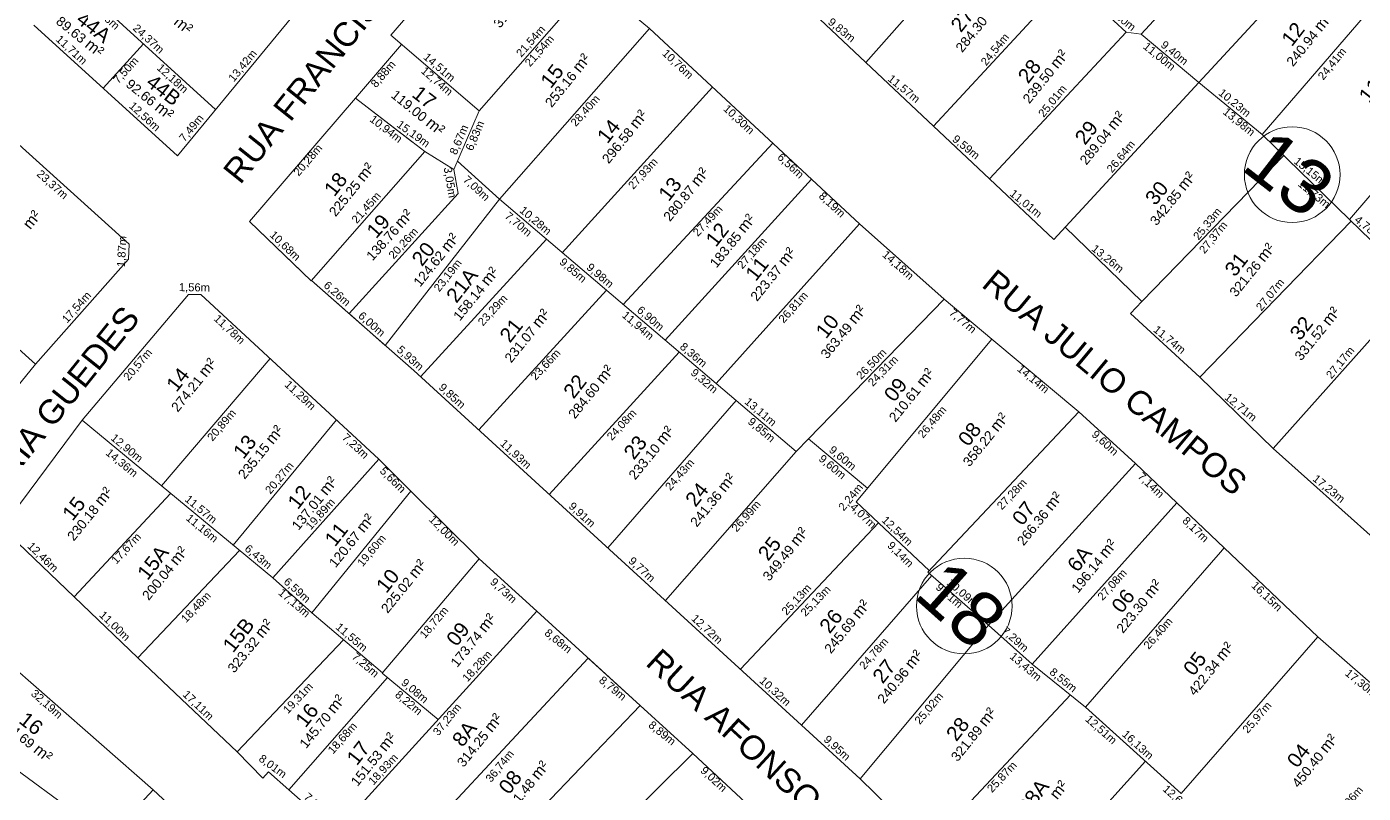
# Model space of a CAD drawing. Header units: metres. Extents: x 3808 to 8215, y 2374 to 6187.
# Drawn here: x 5847.8 to 6014.8, y 4194.6 to 4290.4 of the extents above; entities that cross this region are included whole.
import ezdxf

# ---------------------------------------------------------------- set-up
doc = ezdxf.new("R2010")
doc.units = ezdxf.units.M
doc.linetypes.add('CENTER', pattern=[2, 1.25, -0.25, 0.25, -0.25])
for name, color, linetype in [('0 - Cotas', 7, 'Continuous'), ('0 - Linhas Quadras', 7, 'Continuous'), ('0 - Nome Ruas', 7, 'CENTER'), ('0 - Numero de Lotes', 6, 'Continuous'), ('0 - Número de Quadra', 7, 'CENTER'), ('0 - Área Dos Lotes', 1, 'Continuous'), ('Fluxo', 170, 'Continuous')]:
    doc.layers.add(name, color=color, linetype=linetype)
doc.layers.add('0 - LINHAS DE QUADRA E LOTES', color=7, linetype='Continuous', lineweight=5)
doc.styles.add('Arial', font='arial.ttf')
doc.styles.add('pedro', font='arial.ttf', dxfattribs={"height": 3})
doc.dimstyles.new('Copy(2) of ISO-25', dxfattribs={"dimtxt": 1, "dimasz": 2.5, "dimexe": 1.25, "dimexo": 0.625, "dimgap": 0.2, "dimtad": 1, "dimtoh": 1, "dimlfac": 1, "dimzin": 1, "dimtxsty": 'Arial', "dimblk": 'NONE', "dimcen": 0, "dimse1": 1, "dimse2": 1, "dimsd1": 1, "dimsd2": 1, "dimclrt": 256, "dimaunit": 1, "dimadec": 3, "dimazin": 0, "dimtfac": 1, "dimtmove": 0, "dimatfit": 3, "dimldrblk": 'NONE', "dimfxl": 1, "dimtolj": 1, "dimtzin": 0, "dimarcsym": 0})

# ---------------------------------------------------------------- blocks, each defined once
blk = doc.blocks.new('*D11577')
at = {"layer": 'Defpoints', "color": 0, "transparency": 16777216}
for p in [(5883.42, 4258.67, 0), (5888.12, 4254.53, 0), (5888.12, 4254.53)]:
    blk.add_point(p, dxfattribs=at)
at = {"layer": '0 - Cotas', "lineweight": 5, "transparency": 16777216, "insert": (5886.58, 4256.95), "char_height": 1, "attachment_point": 5, "rotation": 318.6565, "style": 'Arial'}
blk.add_mtext('\\A1;6,26m', dxfattribs=at)
blk = doc.blocks.new('_None')
blk = doc.blocks.new('*D11578')
at = {"layer": 'Defpoints', "color": 0, "transparency": 16777216}
for p in [(5888.12, 4254.53, 0), (5892.62, 4250.56), (5892.63, 4250.57, 0)]:
    blk.add_point(p, dxfattribs=at)
at = {"layer": '0 - Cotas', "lineweight": 5, "transparency": 16777216, "insert": (5890.9, 4253.14), "char_height": 1, "attachment_point": 5, "rotation": 318.6565, "style": 'Arial'}
blk.add_mtext('\\A1;6,00m', dxfattribs=at)
blk = doc.blocks.new('*D11579')
at = {"layer": 'Defpoints', "color": 0, "transparency": 16777216}
for p in [(5892.63, 4250.57, 0), (5897.06, 4246.64, 0), (5897.07, 4246.64)]:
    blk.add_point(p, dxfattribs=at)
at = {"layer": '0 - Cotas', "lineweight": 5, "transparency": 16777216, "insert": (5895.72, 4248.91), "char_height": 1, "attachment_point": 5, "rotation": 318.4409, "style": 'Arial'}
blk.add_mtext('\\A1;5,93m', dxfattribs=at)
blk = doc.blocks.new('*D11580')
at = {"layer": 'Defpoints', "color": 0, "transparency": 16777216}
for p in [(5906.91, 4268.81, 0), (5892.62, 4250.56, 0), (5893.92, 4249.54)]:
    blk.add_point(p, dxfattribs=at)
at = {"layer": '0 - Cotas', "lineweight": 5, "transparency": 16777216, "insert": (5900.51, 4259.25), "char_height": 1, "attachment_point": 5, "rotation": 51.9394, "style": 'Arial'}
blk.add_mtext('\\A1;23,19m', dxfattribs=at)
blk = doc.blocks.new('*D11581')
at = {"layer": 'Defpoints', "color": 0, "transparency": 16777216}
for p in [(5901.74, 4269.54, 0), (5901.74, 4269.54), (5888.12, 4254.53, 0)]:
    blk.add_point(p, dxfattribs=at)
at = {"layer": '0 - Cotas', "lineweight": 5, "transparency": 16777216, "insert": (5894.96, 4263.26), "char_height": 1, "attachment_point": 5, "rotation": 47.7904, "style": 'Arial'}
blk.add_mtext('\\A1;20,26m', dxfattribs=at)
blk = doc.blocks.new('*D11582')
at = {"layer": 'Defpoints', "color": 0, "transparency": 16777216}
for p in [(5901.23, 4272.54, 0), (5900.13, 4269.27), (5901.74, 4269.54, 0)]:
    blk.add_point(p, dxfattribs=at)
at = {"layer": '0 - Cotas', "lineweight": 5, "transparency": 16777216, "insert": (5900.66, 4270.9), "char_height": 1, "attachment_point": 5, "rotation": 279.657, "style": 'Arial'}
blk.add_mtext('\\A1;3,05m', dxfattribs=at)
blk = doc.blocks.new('*D11583')
at = {"layer": 'Defpoints', "color": 0, "transparency": 16777216}
for p in [(5888.9, 4281.42, 0), (5901.08, 4272.34), (5901.23, 4272.54, 0)]:
    blk.add_point(p, dxfattribs=at)
at = {"layer": '0 - Cotas', "lineweight": 5, "transparency": 16777216, "insert": (5896.11, 4276.91), "char_height": 1, "attachment_point": 5, "rotation": 324.2153, "style": 'Arial'}
blk.add_mtext('\\A1;15,19m', dxfattribs=at)
blk = doc.blocks.new('*D11584')
at = {"layer": 'Defpoints', "color": 0, "transparency": 16777216}
for p in [(5901.67, 4273.59, 0), (5905.7, 4267.48), (5906.91, 4268.81, 0)]:
    blk.add_point(p, dxfattribs=at)
at = {"layer": '0 - Cotas', "lineweight": 5, "transparency": 16777216, "insert": (5903.99, 4270.12), "char_height": 1, "attachment_point": 5, "rotation": 317.6474, "style": 'Arial'}
blk.add_mtext('\\A1;7,09m', dxfattribs=at)
blk = doc.blocks.new('*D11585')
at = {"layer": 'Defpoints', "color": 0, "transparency": 16777216}
for p in [(5904.35, 4279.87, 0), (5901.67, 4273.59, 0), (5903.18, 4272.95)]:
    blk.add_point(p, dxfattribs=at)
at = {"layer": '0 - Cotas', "lineweight": 5, "transparency": 16777216, "insert": (5903.92, 4276.72), "char_height": 1, "attachment_point": 5, "rotation": 66.8947, "style": 'Arial'}
blk.add_mtext('\\A1;6,83m', dxfattribs=at)

msp = doc.modelspace()

# ---------------------------------------------------------------- hatches: boundary and pattern name
at = {"layer": 'Fluxo', "lineweight": 5}
h = msp.add_hatch(dxfattribs=at)
h.set_pattern_fill('ANSI32', color=256, scale=0.15)
h.set_pattern_definition([(45, (-581.274, 256.0805), (-1.01027881, 1.01027881), []), (45, (-580.6005, 256.0805), (-1.01027881, 1.01027881), [])])
edge = h.paths.add_edge_path()
edge.add_arc((6409.322, 3934.822), 605.94, 215.558436, 220.888153)
edge.add_arc((6409.322, 3934.822), 601.94, 215.558436, 220.888153)
edge.add_line((5951.237, 3538.183), (5954.261, 3540.801))
edge.add_arc((10925.118, 7550.386), 6385.997, 217.3930198, 218.3872368)
edge.add_arc((10925.118, 7550.386), 6389.997, 217.3930198, 218.3872368)
edge.add_arc((8022.058, 5423.597), 2788.956, 216.17081, 218.897105)
edge.add_arc((8022.058, 5423.597), 2792.956, 216.17081, 218.897105)
edge.add_arc((6561.25, 4446.689), 1035.746, 216.369866, 220.234553)
edge.add_arc((6561.25, 4446.689), 1039.746, 216.369866, 220.234553)
edge.add_line((5727.223, 3832.546), (5655.544, 3923.802))
edge.add_line((5724.078, 3830.075), (5652.399, 3921.332))
edge.add_line((5655.674, 3923.617), (5438.849, 4274.969))
edge.add_line((5652.27, 3921.517), (5435.445, 4272.868))

# ---------------------------------------------------------------- linework, layer by layer
at = {"layer": '0 - Cotas', "lineweight": 5}
for p, q in [((5888.903, 4281.424, 0), (5896.047, 4275.951, 0)), ((5875.693, 4266.035, 0), (5882.181, 4259.797, 0))]:
    msp.add_line(p, q, dxfattribs=at)
at = {"layer": '0 - LINHAS DE QUADRA E LOTES', "lineweight": 5}
for p, q in [((5897.591, 4274.769, 0), (5901.227, 4272.541, 0)), ((5901.227, 4272.541, 0), (5901.738, 4269.539, 0)), ((5906.914, 4268.812, 0), (5901.674, 4273.589, 0)), ((5888.123, 4254.529, 0), (5901.738, 4269.539, 0)), ((5892.621, 4250.557, 0), (5906.914, 4268.812, 0)), ((5883.422, 4258.665, 0), (5887.547, 4255.027, 0)), ((5888.123, 4254.529, 0), (5892.621, 4250.557, 0))]:
    msp.add_line(p, q, dxfattribs=at)
at = {"layer": '0 - Linhas Quadras', "linetype": 'Continuous', "lineweight": 5}
for p, q in [((6004.161, 4307.896, 0), (5987.101, 4289.437, 0)), ((5907.367, 4305.661, 0), (5893.341, 4289.322, 0)), ((5952.694, 4285.888, 0), (5968.129, 4303.33, 0)), ((6011.037, 4301.542, 0), (5994.285, 4283.381, 0)), ((5866.684, 4274.218, 0), (5886.028, 4297.732, 0)), ((5853.441, 4296.424, 0), (5871.445, 4280.005, 0)), ((5904.353, 4279.869, 0), (5918.576, 4296.04, 0)), ((5925.67, 4290.138, 0), (5918.578, 4296.038, 0)), ((5961.142, 4277.932, 0), (5977.855, 4295.971, 0)), ((6018.156, 4295.405, 0), (6002.21, 4276.907, 0)), ((5945.518, 4292.645, 0), (5952.694, 4285.888, 0)), ((5982.141, 4292.531, 0), (5985.226, 4289.679, 0)), ((5848.737, 4290.551, 0), (5866.684, 4274.218, 0)), ((5893.341, 4289.322, 0), (5904.353, 4279.869, 0)), ((5906.914, 4268.812, 0), (5925.67, 4290.138, 0)), ((5925.67, 4290.138, 0), (5951.886, 4265.754, 0)), ((5968.14, 4271.343, 0), (5985.226, 4289.679, 0)), ((5985.226, 4289.679, 0), (5987.101, 4289.437, 0)), ((5987.101, 4289.437, 0), (5994.285, 4283.381, 0)), ((5862.443, 4288.215, 0), (5857.397, 4282.67, 0)), ((5888.903, 4281.424, 0), (5894.689, 4288.165, 0)), ((5952.694, 4285.888, 0), (5961.142, 4277.932, 0)), ((6029.659, 4285.488, 0), (6013.116, 4266.298, 0)), ((5933.549, 4282.809, 0), (5914.764, 4262.136, 0)), ((5976.18, 4263.772, 0), (5994.285, 4283.381, 0)), ((5994.285, 4283.381, 0), (6002.21, 4276.907, 0)), ((5888.903, 4281.424, 0), (5875.693, 4266.035, 0)), ((5897.591, 4274.769, 0), (5888.903, 4281.424, 0)), ((5904.353, 4279.869, 0), (5901.227, 4272.541, 0)), ((5843.277, 4278.836, 0), (5860.654, 4263.206, 0)), ((5961.142, 4277.932, 0), (5968.14, 4271.343, 0)), ((5922.368, 4255.669, 0), (5941.089, 4275.797, 0)), ((6002.21, 4276.907, 0), (6013.116, 4266.298, 0)), ((5883.393, 4258.632, 0), (5897.591, 4274.769, 0)), ((5987.17, 4256.055, 0), (6004.905, 4274.285, 0)), ((5945.891, 4271.33, 0), (5927.624, 4251.199, 0)), ((5968.14, 4271.343, 0), (5976.18, 4263.772, 0)), ((5906.914, 4268.812, 0), (5933.994, 4245.781, 0)), ((5875.693, 4266.035, 0), (5883.393, 4258.632, 0)), ((5933.994, 4245.781, 0), (5951.886, 4265.754, 0)), ((5951.886, 4265.754, 0), (5962.473, 4256.316, 0)), ((5994.422, 4246.567, 0), (6013.345, 4266.075, 0)), ((6013.116, 4266.298, 0), (6031.864, 4248.111, 0)), ((5830.573, 4264.711, 0), (5848.936, 4248.194, 0)), ((5912.78, 4263.824, 0), (5897.061, 4246.635, 0)), ((5977.596, 4265.305, 0), (5987.17, 4256.055, 0)), ((5860.654, 4263.206, 0), (5860.561, 4261.335, 0)), ((5848.936, 4248.194, 0), (5860.561, 4261.335, 0)), ((5888.682, 4254.037, 0), (5883.422, 4258.665, 0)), ((5904.327, 4239.991, 0), (5920.285, 4257.441, 0)), ((6003.583, 4237.681, 0), (6021.695, 4257.975, 0)), ((5854.759, 4241.209, 0), (5868.034, 4256.918, 0)), ((5868.034, 4256.918, 0), (5869.59, 4256.896, 0)), ((5869.59, 4256.896, 0), (5891.839, 4236.326, 0)), ((5962.473, 4256.316, 0), (5945.529, 4238.882, 0)), ((5968.439, 4251.334, 0), (5962.473, 4256.316, 0)), ((5987.17, 4256.055, 0), (5985.782, 4254.553, 0)), ((5888.682, 4254.037, 0), (5896.203, 4247.42, 0)), ((5985.782, 4254.553, 0), (5994.422, 4246.567, 0)), ((5968.439, 4251.334, 0), (5951.465, 4231.007, 0)), ((5979.293, 4242.271, 0), (5968.439, 4251.334, 0)), ((5878.24, 4248.899, 0), (5864.696, 4232.99, 0)), ((5929.377, 4249.708, 0), (5913.13, 4231.941, 0)), ((5836.431, 4232.887, 0), (5848.936, 4248.194, 0)), ((5896.203, 4247.42, 0), (5951.995, 4196.401, 0)), ((5944.002, 4237.311, 0), (5933.994, 4245.781, 0)), ((5994.422, 4246.567, 0), (6003.583, 4237.681, 0)), ((5920.44, 4225.257, 0), (5936.484, 4243.674, 0)), ((5979.293, 4242.271, 0), (5960.426, 4222.234, 0)), ((5986.4, 4235.812, 0), (5979.293, 4242.271, 0)), ((5854.759, 4241.209, 0), (5844.767, 4227.76, 0)), ((5878.57, 4221.516, 0), (5854.759, 4241.209, 0)), ((5886.532, 4241.233, 0), (5873.614, 4225.614, 0)), ((5945.529, 4238.882, 0), (5944.002, 4237.311, 0)), ((5945.529, 4238.882, 0), (5952.901, 4232.726, 0)), ((5927.648, 4218.666, 0), (5944.002, 4237.311, 0)), ((6003.583, 4237.681, 0), (6016.452, 4226.195, 0)), ((5891.839, 4236.326, 0), (5878.57, 4221.516, 0)), ((5895.854, 4232.344, 0), (5891.839, 4236.326, 0)), ((5986.4, 4235.812, 0), (5968.032, 4215.601, 0)), ((5991.569, 4230.891, 0), (5986.4, 4235.812, 0)), ((5895.854, 4232.344, 0), (5883.48, 4217.127, 0)), ((5904.376, 4223.891, 0), (5895.854, 4232.344, 0)), ((5853.766, 4219.142, 0), (5865.823, 4232.058, 0)), ((5951.465, 4231.007, 0), (5960.593, 4222.412, 0)), ((5991.569, 4230.891, 0), (5973.475, 4210.748, 0)), ((5997.486, 4225.258, 0), (5991.569, 4230.891, 0)), ((5844.767, 4227.76, 0), (5853.766, 4219.142, 0)), ((5937.033, 4210.083, 0), (5954.259, 4228.377, 0)), ((5861.712, 4211.532, 0), (5874.421, 4224.947, 0)), ((5904.376, 4223.891, 0), (5892.257, 4209.618, 0)), ((5911.566, 4217.342, 0), (5904.376, 4223.891, 0)), ((5997.03, 4224.736, 0), (5980.123, 4205.374, 0)), ((5997.03, 4224.736, 0), (5997.486, 4225.258, 0)), ((5997.486, 4225.258, 0), (6009.18, 4214.126, 0)), ((5960.426, 4222.234, 0), (5968.032, 4215.601, 0)), ((5878.57, 4221.516, 0), (5883.48, 4217.127, 0)), ((5944.652, 4203.116, 0), (5960.937, 4221.789, 0)), ((5853.766, 4219.142, 0), (5861.712, 4211.532, 0)), ((5883.48, 4217.127, 0), (5892.285, 4209.651, 0)), ((5911.566, 4217.342, 0), (5886.454, 4189.776, 0)), ((5924.502, 4205.558, 0), (5911.566, 4217.342, 0)), ((5839.379, 4216.288, 0), (5863.639, 4195.035, 0)), ((5951.995, 4196.401, 0), (5968.032, 4215.601, 0)), ((5968.032, 4215.601, 0), (5973.475, 4210.748, 0)), ((5874.133, 4199.764, 0), (5887.416, 4213.785, 0)), ((6009.18, 4214.126, 0), (5992.098, 4194.565, 0)), ((6022.22, 4202.738, 0), (6009.18, 4214.126, 0)), ((5861.712, 4211.532, 0), (5874.133, 4199.764, 0)), ((5917.996, 4211.484, 0), (5892.886, 4184.54, 0)), ((5924.502, 4205.558, 0), (5917.996, 4211.484, 0)), ((5973.475, 4210.748, 0), (5980.123, 4205.374, 0)), ((5892.925, 4209.066, 0), (5880.592, 4195.031, 0)), ((5892.257, 4209.618, 0), (5899.254, 4203.826, 0)), ((5832.255, 4208.06, 0), (5858.094, 4189.082, 0)), ((5924.502, 4205.558, 0), (5899.318, 4179.303, 0)), ((5931.083, 4199.562, 0), (5924.502, 4205.558, 0)), ((5960.563, 4188.014, 0), (5978.25, 4206.889, 0)), ((5980.123, 4205.374, 0), (5992.098, 4194.565, 0)), ((5877.355, 4196.472, 0), (5874.133, 4199.764, 0)), ((5903.762, 4172.615, 0), (5931.083, 4199.562, 0)), ((5931.083, 4199.562, 0), (5937.682, 4193.406, 0)), ((5878.051, 4197.264, 0), (5877.355, 4196.472, 0)), ((5880.592, 4195.031, 0), (5878.051, 4197.264, 0)), ((5969.853, 4178.92, 0), (5987.621, 4198.606, 0)), ((5961.312, 4187.28, 0), (5951.995, 4196.401, 0)), ((5863.639, 4195.035, 0), (5852.548, 4183.13, 0)), ((5863.639, 4195.035, 0), (5868.939, 4190.097, 0)), ((5880.592, 4195.031, 0), (5886.506, 4189.833, 0))]:
    msp.add_line(p, q, dxfattribs=at)
at = {"layer": '0 - Número de Quadra', "linetype": 'ByBlock', "lineweight": 5}
for centre in [(6005.971, 4271.885, 0), (5964.994, 4217.989, 0)]:
    msp.add_circle(centre, 5.979, dxfattribs=at)

# ---------------------------------------------------------------- texts
at = {"layer": '0 - Cotas', "lineweight": 5, "style": 'Arial'}
for s, rotation, p in [('12,18m', 317.63623, (5855.452, 4293.04, 0)), ('5,80m', 320.93117, (5982.909, 4292.197, 0)), ('24,37m', 317.63623, (5861.009, 4290.063, 0)), ('9,83m', 320.93117, (5947.863, 4290.79, 0)), ('11,71m', 317.69538, (5851.39, 4288.677, 0)), ('21,54m', 48.66825, (5909.642, 4286.487, 0)), ('21,54m', 48.66013, (5910.731, 4285.286, 0)), ('24,54m', 50.93117, (5967.735, 4285.414, 0)), ('13,42m', 50.55635, (5873.711, 4283.389, 0)), ('10,76m', 317.07394, (5927.159, 4286.933, 0)), ('11,00m', 320.93117, (5987.251, 4287.74, 0)), ('9,40m', 320.93117, (5989.45, 4287.933, 0)), ('24,41m', 50.93117, (6009.855, 4283.623, 0)), ('7,50m', 47.69538, (5859.278, 4283.169, 0)), ('12,18m', 317.63623, (5864.015, 4285.113, 0)), ('8,88m', 49.35773, (5891.483, 4282.662, 0)), ('14,51m', 319.35773, (5897.316, 4286.436, 0)), ('12,74m', 319.35773, (5897.017, 4284.704, 0)), ('11,57m', 320.93117, (5955.337, 4283.708, 0)), ('25,01m', 50.93117, (5974.92, 4278.973, 0)), ('10,23m', 320.93117, (5996.666, 4281.942, 0)), ('12,56m', 317.69538, (5860.537, 4280.353, 0)), ('28,40m', 48.66825, (5916.455, 4277.808, 0)), ('10,30m', 317.07394, (5934.787, 4280.009, 0)), ('7,49m', 50.55635, (5867.554, 4275.905, 0)), ('10,94m', 322.54441, (5890.6, 4278.63, 0)), ('13,98m', 320.93117, (5997.215, 4279.568, 0)), ('8,67m', 66.89469, (5901.53, 4274.27, 0)), ('20,28m', 49.35773, (5881.826, 4271.619, 0)), ('9,59m', 320.93117, (5963.398, 4276.161, 0)), ('26,64m', 50.93117, (5983.469, 4272.039, 0)), ('6,56m', 317.07394, (5941.548, 4273.956, 0)), ('15,15m', 320.93117, (6006.082, 4273.401, 0)), ('23,37m', 318.03112, (5848.992, 4271.846, 0)), ('27,93m', 47.73858, (5923.633, 4269.972, 0)), ('11,73m', 320.93117, (6006.601, 4270.566, 0)), ('21,45m', 48.65646, (5889.084, 4265.694, 0)), ('8,19m', 317.07394, (5946.721, 4269.094, 0)), ('11,01m', 320.93117, (5970.579, 4269.356, 0)), ('7,70m', 319.6192, (5907.485, 4266.578, 0)), ('10,28m', 319.6192, (5909.332, 4267.281, 0)), ('27,49m', 47.07394, (5931.706, 4264.084, 0)), ('25,33m', 50.93117, (5994.275, 4263.632, 0)), ('27,37m', 50.93117, (5995.014, 4261.928, 0)), ('4,78m', 320.93117, (6013.66, 4266.092, 0)), ('1,87m', 87.13795, (5860.11, 4260.321, 0)), ('10,68m', 316.12286, (5878.118, 4264.258, 0)), ('27,18m', 47.77864, (5937.259, 4260.027, 0)), ('14,18m', 318.28248, (5954.653, 4261.763, 0)), ('13,26m', 320.93117, (5980.802, 4262.478, 0)), ('9,85m', 319.6192, (5914.316, 4260.827, 0)), ('9,98m', 319.6192, (5917.696, 4260.168, 0)), ('1,56m', 359.19648, (5866.845, 4257.334, 0)), ('27,07m', 50.93117, (6002.12, 4254.783, 0)), ('17,54m', 48.50458, (5852.885, 4253.261, 0)), ('23,29m', 47.5586, (5904.846, 4252.911, 0)), ('26,81m', 48.14621, (5942.427, 4253.257, 0)), ('11,78m', 317.24578, (5871.131, 4253.782, 0)), ('11,94m', 319.6192, (5922.134, 4254.178, 0)), ('6,90m', 319.6192, (5923.999, 4254.807, 0)), ('7,77m', 320.13744, (5963.005, 4254.47, 0)), ('11,74m', 320.93117, (5988.521, 4252.358, 0)), ('8,36m', 319.6192, (5929.361, 4250.247, 0)), ('20,57m', 49.79969, (5860.572, 4246.055, 0)), ('23,66m', 47.01898, (5911.44, 4246.121, 0)), ('26,50m', 45.81615, (5952.108, 4246.224, 0)), ('24,31m', 45.81615, (5953.567, 4245.353, 0)), ('27,17m', 50.93117, (6010.876, 4246.29, 0)), ('9,32m', 319.66725, (5930.715, 4246.992, 0)), ('14,14m', 320.13744, (5971.515, 4247.472, 0)), ('11,29m', 317.24578, (5879.978, 4245.542, 0)), ('9,85m', 317.5586, (5899.239, 4245.185, 0)), ('13,11m', 319.75655, (5937.455, 4243.376, 0)), ('12,71m', 320.93117, (5997.422, 4243.922, 0)), ('20,89m', 49.59358, (5871.049, 4238.506, 0)), ('24,08m', 47.5586, (5920.957, 4238.594, 0)), ('26,48m', 50.13744, (5959.853, 4238.888, 0)), ('9,85m', 319.75655, (5937.862, 4240.879, 0)), ('12,90m', 320.40768, (5858.25, 4238.84, 0)), ('7,23m', 317.24578, (5887.166, 4238.937, 0)), ('9,60m', 317.73332, (5980.824, 4239.304, 0)), ('14,36m', 320.40768, (5857.618, 4236.983, 0)), ('11,93m', 317.5586, (5906.902, 4238.179, 0)), ('9,60m', 320.13744, (5947.993, 4237.345, 0)), ('20,27m', 50.40768, (5878.296, 4231.902, 0)), ('24,43m', 48.93909, (5928.264, 4232.339, 0)), ('9,60m', 320.13744, (5946.715, 4236.24, 0)), ('5,66m', 315.23606, (5891.871, 4234.775, 0)), ('7,14m', 316.41005, (5986.577, 4234.078, 0)), ('17,23m', 320.93117, (6008.437, 4233.736, 0)), ('2,24m', 50.13744, (5949.93, 4229.792, 0)), ('27,28m', 46.72144, (5969.683, 4229.937, 0)), ('11,57m', 320.40768, (5867.503, 4231.187, 0)), ('19,89m', 48.14179, (5883.331, 4227.429, 0)), ('9,91m', 317.5586, (5915.472, 4230.342, 0)), ('26,99m', 48.50661, (5936.553, 4227.153, 0)), ('4,07m', 316.72144, (5950.626, 4230.235, 0)), ('11,16m', 320.40768, (5867.649, 4228.825, 0)), ('12,00m', 315.23606, (5898.007, 4228.711, 0)), ('12,54m', 316.72144, (5954.585, 4228.619, 0)), ('8,17m', 316.41005, (5992.155, 4228.544, 0)), ('12,46m', 316.23706, (5847.838, 4225.373, 0)), ('17,67m', 46.97222, (5859.037, 4223.149, 0)), ('6,43m', 320.40768, (5874.976, 4225.007, 0)), ('19,60m', 50.1698, (5889.809, 4222.83, 0)), ('9,14m', 315.35264, (5955.297, 4225.462, 0)), ('9,77m', 317.5586, (5922.948, 4223.505, 0)), ('27,08m', 48.06711, (5982.273, 4218.6, 0)), ('6,59m', 318.21203, (5879.858, 4220.901, 0)), ('9,73m', 317.66699, (5905.658, 4220.882, 0)), ('25,13m', 47.03169, (5942.794, 4216.767, 0)), ('9,41m', 318.90745, (5961.336, 4220.204, 0)), ('10,09m', 318.90745, (5962.712, 4220.771, 0)), ('16,15m', 316.41005, (6000.782, 4220.448, 0)), ('18,48m', 46.54745, (5867.737, 4215.825, 0)), ('17,13m', 319.34003, (5879.189, 4219.52, 0)), ('25,13m', 46.17941, (5945.159, 4216.61, 0)), ('11,00m', 316.23706, (5856.823, 4216.768, 0)), ('18,72m', 49.66567, (5897.596, 4213.858, 0)), ('11,55m', 319.45337, (5886.349, 4215.228, 0)), ('12,72m', 317.5586, (5930.805, 4216.32, 0)), ('7,29m', 318.28157, (5969.579, 4214.757, 0)), ('26,40m', 48.87103, (5988.039, 4212.501, 0)), ('8,68m', 320.93117, (5912.45, 4214.467, 0)), ('24,78m', 48.90745, (5952.524, 4209.984, 0)), ('7,25m', 319.41271, (5888.373, 4211.519, 0)), ('18,28m', 47.66699, (5902.91, 4208.434, 0)), ('13,43m', 319.54673, (5970.582, 4211.551, 0)), ('9,08m', 320.10784, (5894.535, 4208.264, 0)), ('8,79m', 320.93117, (5919.253, 4208.555, 0)), ('10,32m', 317.5586, (5939.313, 4208.54, 0)), ('8,55m', 321.04952, (5975.554, 4209.582, 0)), ('17,30m', 320.93117, (6012.48, 4209.438, 0)), ('32,19m', 318.77954, (5848.278, 4206.921, 0)), ('17,11m', 316.54745, (5867.247, 4206.839, 0)), ('19,31m', 46.54745, (5880.477, 4204.473, 0)), ('8,22m', 320.3778, (5893.766, 4206.758, 0)), ('25,02m', 50.13191, (5959.444, 4203.118, 0)), ('37,23m', 50.93117, (5899.275, 4201.703, 0)), ('25,97m', 48.87103, (6000.407, 4201.999, 0)), ('12,51m', 318.53025, (5980.027, 4203.733, 0)), ('18,68m', 48.69273, (5886.111, 4199.424, 0)), ('8,89m', 320.93117, (5925.431, 4202.956, 0)), ('16,13m', 317.92964, (5984.626, 4201.848, 0)), ('9,95m', 317.5586, (5947.336, 4201.203, 0)), ('8,01m', 323.76184, (5876.735, 4198.724, 0)), ('18,93m', 47.66699, (5891.17, 4195.546, 0)), ('36,74m', 50.93117, (5905.854, 4195.876, 0)), ('9,02m', 316.98872, (5931.939, 4197.324, 0)), ('25,87m', 46.86055, (5968.457, 4194.61, 0)), ('12,69m', 318.26313, (5989.704, 4194.999, 0)), ('7,87m', 318.12862, (5882.379, 4194.017, 0)), ('26,06m', 48.87103, (6011.832, 4191.45, 0))]:
    msp.add_text(s, height=1, rotation=rotation, dxfattribs=at).set_placement(p)
at = {"layer": '0 - Nome Ruas', "linetype": 'Continuous', "lineweight": 5, "style": 'pedro'}
for s, rotation, p in [('RUA FRANCISCA MARIA GUEDES', 51.28455, (5874.51, 4270.537, 0)), ('RUA MINISTRO CESAR CALS', 319.36329, (6009.482, 4313.331, 0)), ('RUA JULIO CAMPOS', 320.24392, (5967.014, 4257.969, 0)), ('RUA FRANCISCA MARIA GUEDES', 51.28455, (5819.896, 4201.21, 0)), ('RUA AFONSO BONILHA', 317.41907, (5925.03, 4210.705, 0))]:
    msp.add_text(s, height=3, rotation=rotation, dxfattribs=at).set_placement(p)
at = {"layer": '0 - Numero de Lotes', "lineweight": 5, "style": 'Arial'}
for s, rotation, p in [('27', 51.92725, (5964.573, 4289.541, -540.279)), ('44A', 321.92725, (5853.88, 4290.998, -540.279)), ('12', 51.92725, (6005.914, 4287.783, -540.279)), ('15', 51.92725, (5913.321, 4282.538, -540.279)), ('28', 51.92725, (5972.965, 4283.149, -540.279)), ('44B', 321.92725, (5862.612, 4283.143, -540.279)), ('17', 321.92725, (5895.844, 4281.711, -540.279)), ('11', 51.92725, (6015.578, 4280.723, -540.279)), ('14', 51.92725, (5920.393, 4275.639, -540.279)), ('29', 51.92725, (5980.086, 4275.478, -540.279)), ('18', 51.92725, (5886.271, 4269.025, -540.279)), ('13', 51.92725, (5928.058, 4268.43, -540.279)), ('30', 51.92725, (5988.876, 4267.923, -540.279)), ('19', 48.62787, (5891.502, 4263.799, -540.279)), ('12', 51.92725, (5933.954, 4262.734, -540.279)), ('20', 51.92725, (5897.231, 4260.308, -540.279)), ('11', 51.92725, (5938.934, 4258.448, -540.279)), ('31', 51.92725, (5998.813, 4259.011, -540.279)), ('21A', 51.92725, (5901.536, 4255.725, -540.279)), ('10', 51.92725, (5947.718, 4251.268, -540.279)), ('32', 51.92725, (6006.951, 4251.04, -540.279)), ('21', 51.92725, (5908.216, 4250.768, -540.279)), ('14', 51.92725, (5866.555, 4244.615, -540.279)), ('22', 51.92725, (5916.179, 4243.771, -540.279)), ('09', 51.92725, (5956.24, 4243.361, -540.279)), ('08', 51.92725, (5965.493, 4237.804, -540.279)), ('13', 51.92725, (5874.914, 4236.231, -540.279)), ('23', 51.92725, (5923.716, 4236.149, -540.279)), ('12', 51.92725, (5881.715, 4229.942, -540.279)), ('24', 51.92725, (5931.414, 4230.254, -540.279)), ('15', 51.92725, (5853.559, 4228.509, -540.279)), ('07', 51.92725, (5972.246, 4227.915, -540.279)), ('11', 51.92725, (5886.357, 4225.284, -540.279)), ('25', 51.92725, (5940.486, 4223.509, -540.279)), ('15A', 51.92725, (5862.926, 4221.095, -540.279)), ('6A', 51.92725, (5979.139, 4222.107, -540.279)), ('10', 51.92725, (5892.78, 4219.478, -540.279)), ('06', 51.92725, (5984.669, 4216.972, -540.279)), ('26', 51.92725, (5948.173, 4214.438, -540.279)), ('15B', 51.92725, (5873.616, 4212.037, -540.279)), ('09', 51.92725, (5901.553, 4212.828, -540.279)), ('05', 51.92725, (5993.632, 4209.142, -540.279)), ('27', 51.92725, (5954.803, 4208.171, -540.279)), ('16', 51.92725, (5882.678, 4202.689, -540.279)), ('16', 321.92725, (5846.729, 4203.483, -540.279)), ('28', 51.92725, (5964.005, 4200.965, -540.279)), ('8A', 51.92725, (5902.28, 4200.256, -540.279)), ('17', 51.92725, (5889.092, 4197.956, -540.279)), ('04', 51.92725, (6006.591, 4197.641, -540.279)), ('08', 51.92725, (5908.091, 4194.327, -540.279)), ('28A', 51.92725, (5972.917, 4191.874, -540.279))]:
    msp.add_text(s, height=1.8197, rotation=rotation, dxfattribs=at).set_placement(p)
at = {"layer": '0 - Número de Quadra', "linetype": 'Continuous', "lineweight": 5, "style": 'pedro'}
for s, rotation, p in [('13', 322.20786, (5999.391, 4272.641, 0)), ('18', 318.21731, (5958.475, 4219.204, 0))]:
    msp.add_text(s, height=6.7786, rotation=rotation, dxfattribs=at).set_placement(p)
at = {"layer": '0 - Área Dos Lotes', "lineweight": 5, "style": 'Arial'}
for s, height, rotation, p in [('315.34 ', 1.2, 50.93117, (5906.977, 4290.108, 0)), ('89.63 ', 1.2, 320.93117, (5851.384, 4290.851, 0)), ('m²', 1.4, 320.93117, (5866.105, 4290.756, 0)), ('284.30 ', 1.2, 50.93117, (5964.732, 4287.06, 0)), ('m²', 1.4, 50.93117, (6009.598, 4289.645, 0)), ('240.94 ', 1.2, 50.93117, (6006.073, 4285.302, 0)), ('m²', 1.4, 320.93117, (5855.003, 4287.914, 0)), ('m²', 1.4, 50.93117, (5976.649, 4285.01, 0)), ('m²', 1.4, 50.93117, (5916.958, 4284.529, 0)), ('253.16', 1.2, 50.93117, (5913.432, 4280.186, 0)), ('239.50 ', 1.2, 50.93117, (5973.124, 4280.667, 0)), ('92.66 ', 1.2, 320.93117, (5860.115, 4282.997, 0)), ('119.00 ', 1.2, 320.93117, (5893.26, 4281.636, 0)), ('m²', 1.4, 320.93117, (5863.733, 4280.059, 0)), ('m²', 1.4, 320.93117, (5897.602, 4278.111, 0)), ('m²', 1.4, 50.93117, (5924.077, 4277.5, 0)), ('m²', 1.4, 50.93117, (5983.77, 4277.34, 0)), ('296.58 ', 1.2, 50.93117, (5920.552, 4273.157, 0)), ('289.04 ', 1.2, 50.93117, (5980.245, 4272.997, 0)), ('m²', 1.4, 50.93117, (5889.955, 4270.886, 0)), ('m²', 1.4, 50.93117, (5931.742, 4270.291, 0)), ('m²', 1.4, 50.93117, (5992.547, 4269.767, 0)), ('225.25', 1.2, 50.93117, (5886.43, 4266.544, 0)), ('280.87 ', 1.2, 50.93117, (5928.217, 4265.949, 0)), ('342.85 ', 1.2, 50.93117, (5989.021, 4265.425, 0)), ('m²', 1.4, 50.93117, (5848.282, 4264.938, 0)), ('m²', 1.4, 47.63179, (5894.678, 4265.094, 0)), ('138.76', 1.2, 47.63179, (5891.038, 4261.043, 0)), ('m²', 1.4, 50.93117, (5937.553, 4264.491, 0)), ('m²', 1.4, 50.93117, (5900.516, 4262.11, 0)), ('183.85 ', 1.2, 50.93117, (5934.028, 4260.149, 0)), ('124.62', 1.2, 50.93117, (5896.991, 4257.767, 0)), ('m²', 1.4, 50.93117, (5942.618, 4260.31, 0)), ('m²', 1.4, 50.93117, (6002.483, 4260.856, 0)), ('223.37 ', 1.2, 50.93117, (5939.093, 4255.967, 0)), ('321.26 ', 1.2, 50.93117, (5998.958, 4256.513, 0)), ('m²', 1.4, 50.93117, (5905.485, 4257.872, 0)), ('158.14', 1.2, 50.93117, (5901.96, 4253.53, 0)), ('m²', 1.4, 50.93117, (5951.389, 4253.113, 0)), ('m²', 1.4, 50.93117, (5911.9, 4252.63, 0)), ('m²', 1.4, 50.93117, (6010.621, 4252.885, 0)), ('231.07 ', 1.2, 50.93117, (5908.375, 4248.287, 0)), ('363.49 ', 1.2, 50.93117, (5947.864, 4248.771, 0)), ('331.52 ', 1.2, 50.93117, (6007.096, 4248.542, 0)), ('m²', 1.4, 50.93117, (5870.239, 4246.476, 0)), ('m²', 1.4, 50.93117, (5919.863, 4245.632, 0)), ('m²', 1.4, 50.93117, (5959.924, 4245.223, 0)), ('274.21 ', 1.2, 50.93117, (5866.714, 4242.134, 0)), ('284.60 ', 1.2, 50.93117, (5916.338, 4241.29, 0)), ('210.61 ', 1.2, 50.93117, (5956.399, 4240.88, 0)), ('m²', 1.4, 50.93117, (5969.163, 4239.649, 0)), ('m²', 1.4, 50.93117, (5878.598, 4238.093, 0)), ('m²', 1.4, 50.93117, (5927.4, 4238.01, 0)), ('358.22 ', 1.2, 50.93117, (5965.638, 4235.307, 0)), ('235.15 ', 1.2, 50.93117, (5875.073, 4233.75, 0)), ('233.10 ', 1.2, 50.93117, (5923.874, 4233.668, 0)), ('m²', 1.4, 50.93117, (5885.314, 4231.699, 0)), ('m²', 1.4, 50.93117, (5935.098, 4232.115, 0)), ('m²', 1.4, 50.93117, (5857.243, 4230.37, 0)), ('241.36 ', 1.2, 50.93117, (5931.573, 4227.772, 0)), ('m²', 1.4, 50.93117, (5975.929, 4229.777, 0)), ('230.18 ', 1.2, 50.93117, (5853.718, 4226.027, 0)), ('137.01 ', 1.2, 50.93117, (5881.789, 4227.357, 0)), ('m²', 1.4, 50.93117, (5889.956, 4227.042, 0)), ('266.36 ', 1.2, 50.93117, (5972.404, 4225.434, 0)), ('120.67 ', 1.2, 50.93117, (5886.431, 4222.699, 0)), ('m²', 1.4, 50.93117, (5944.156, 4225.354, 0)), ('m²', 1.4, 50.93117, (5866.609, 4222.956, 0)), ('349.49 ', 1.2, 50.93117, (5940.631, 4221.012, 0)), ('m²', 1.4, 50.93117, (5982.738, 4223.865, 0)), ('m²', 1.4, 50.93117, (5896.464, 4221.339, 0)), ('196.14 ', 1.2, 50.93117, (5979.213, 4219.522, 0)), ('200.04 ', 1.2, 50.93117, (5863.084, 4218.614, 0)), ('225.02 ', 1.2, 50.93117, (5892.939, 4216.997, 0)), ('m²', 1.4, 50.93117, (5988.353, 4218.833, 0)), ('m²', 1.4, 50.93117, (5951.857, 4216.299, 0)), ('223.30 ', 1.2, 50.93117, (5984.828, 4214.49, 0)), ('m²', 1.4, 50.93117, (5905.152, 4214.586, 0)), ('m²', 1.4, 50.93117, (5877.286, 4213.882, 0)), ('245.69 ', 1.2, 50.93117, (5948.332, 4211.957, 0)), ('323.32 ', 1.2, 50.93117, (5873.761, 4209.54, 0)), ('173.74 ', 1.2, 50.93117, (5901.627, 4210.243, 0)), ('m²', 1.4, 50.93117, (5958.486, 4210.032, 0)), ('m²', 1.4, 50.93117, (5997.333, 4211.025, 0)), ('422.34 ', 1.2, 50.93117, (5993.808, 4206.683, 0)), ('240.96 ', 1.2, 50.93117, (5954.961, 4205.69, 0)), ('m²', 1.4, 50.93117, (5886.278, 4204.446, 0)), ('304.69 ', 1.2, 320.93117, (5844.231, 4203.338, 0)), ('145.70 ', 1.2, 50.93117, (5882.753, 4200.104, 0)), ('m²', 1.4, 50.93117, (5905.95, 4202.101, 0)), ('m²', 1.4, 50.93117, (5967.676, 4202.81, 0)), ('m²', 1.4, 50.93117, (5892.692, 4199.714, 0)), ('314.25 ', 1.2, 50.93117, (5902.425, 4197.758, 0)), ('321.89 ', 1.2, 50.93117, (5964.151, 4198.468, 0)), ('m²', 1.4, 50.93117, (6010.292, 4199.524, 0)), ('m²', 1.4, 320.93117, (5848.574, 4199.813, 0)), ('151.53 ', 1.2, 50.93117, (5889.167, 4195.371, 0)), ('m²', 1.4, 50.93117, (5911.762, 4196.172, 0)), ('450.40 ', 1.2, 50.93117, (6006.767, 4195.181, 0)), ('311.48 ', 1.2, 50.93117, (5908.237, 4191.83, 0)), ('m²', 1.4, 50.93117, (5976.587, 4193.719, 0))]:
    msp.add_text(s, height=height, rotation=rotation, dxfattribs=at).set_placement(p)

# ---------------------------------------------------------------- dimensions: what is measured, and where the dimension line sits
at = {"layer": '0 - Cotas', "lineweight": 5}
for base, p1, p2, angle, picture, middle in [((5901.082, 4272.34), (5888.903, 4281.424, 0), (5901.227, 4272.541, 0), 324.21526, '*D11583', (5895.646, 4276.259)), ((5903.182, 4272.946), (5904.353, 4279.869, 0), (5901.674, 4273.589, 0), 246.89469, '*D11585', (5904.658, 4276.405)), ((5900.13, 4269.265), (5901.227, 4272.541, 0), (5901.738, 4269.539, 0), 279.65697, '*D11582', (5899.874, 4270.766)), ((5905.695, 4267.475), (5901.674, 4273.589, 0), (5906.914, 4268.812, 0), 317.64744, '*D11584', (5903.446, 4269.526)), ((5901.738, 4269.539), (5888.123, 4254.529, 0), (5901.738, 4269.539, 0), 47.79044, '*D11581', (5895.552, 4262.719)), ((5893.9223, 4249.5379), (5906.9142, 4268.8124, 0), (5892.6205, 4250.5572, 0), 231.93943, '*D11580', (5901.141, 4258.7573)), ((5888.123, 4254.529), (5883.422, 4258.665, 0), (5888.123, 4254.529, 0), 318.65646, '*D11577', (5886.052, 4256.351)), ((5892.624, 4250.562), (5888.123, 4254.529, 0), (5892.627, 4250.566, 0), 318.65646, '*D11578', (5890.372, 4252.543)), ((5897.07, 4246.645), (5892.627, 4250.566, 0), (5897.061, 4246.635, 0), 318.44091, '*D11579', (5895.188, 4248.313))]:
    dim = msp.add_linear_dim(base=base, p1=p1, p2=p2, angle=angle, dimstyle='Copy(2) of ISO-25', override={"dimpost": 'm'}, dxfattribs=at)
    dim.commit()
    dim.dimension.update_dxf_attribs({"geometry": picture, "text_midpoint": middle, "dimtype": 161})

doc.saveas('drawing.dxf')
